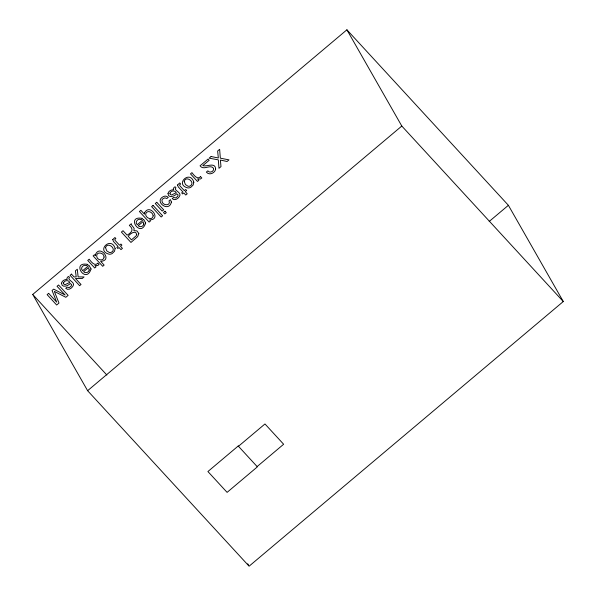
<?xml version="1.0" encoding="UTF-8"?>
<svg xmlns="http://www.w3.org/2000/svg" width="596" height="596" viewBox="0 0 596 596"><rect width="100%" height="100%" fill="white"/><g stroke="black" fill="none" stroke-linecap="round" stroke-linejoin="round"><path stroke-width="0.89" d="M32.72 294.461L346.902 29.8L508.388 205.3L563.28 301.539L249.098 566.2L87.612 390.7L32.72 294.461L106.863 375.04M87.612 390.7L401.801 126.047L346.902 29.8M489.197 221.466L508.388 205.3M238.46 446.292L264.967 423.965L283.636 444.251L257.129 466.579M401.801 126.047L563.28 301.539M247.713 563.771L248.636 565.388M63.481 282.891L63.817 284.15L64.994 284.702L69.784 282.385C68.488 279.673 64.413 280.276 63.481 282.891M169.934 193.216L170.27 194.475L171.447 195.026L176.237 192.709C174.941 190.005 170.866 190.608 169.934 193.216M115.132 248.472L114.506 251.266L112.219 253.501A4.716 4.224 -29.7 0 1 109.142 254.209C95.539 250.849 111.348 235.673 115.132 248.472M193.819 182.19L193.193 184.984L190.906 187.219A4.716 4.224 -29.7 0 1 187.829 187.926C174.226 184.566 190.035 169.398 193.819 182.19M95.382 254.872L95.367 255.721L94.473 254.753L93.125 255.885L102.706 266.3L104.129 265.101L100.664 261.339C113.508 260.668 99.457 243.608 95.382 254.872M104.084 257.032C103.935 261.45 97.379 260.497 96.738 256.63C95.792 251.244 104.084 252.279 104.084 257.032M138.816 233.535L137.654 236.649L130.956 242.445L121.405 232.067L123.022 230.704L127.119 235.152C132.044 232.328 134.063 229.348 129.339 225.377L131.329 223.709L131.604 225.012L134.13 228.313L133.884 230.607L136.953 230.92L138.816 233.535M61.559 283.16C61.544 288.315 68.197 285.976 70.261 283.502L71.669 284.612L71.177 286.095L69.263 287.6L67.087 287.153L65.716 288.308C68.398 291.131 72.854 287.704 73.569 284.702C74.053 281.677 66.566 279.621 69.501 277.393L68.637 276.447L67.512 277.17L66.841 278.563L67.236 279.479C64.867 279.278 62.044 280.679 61.559 283.16M168.012 193.491C167.998 198.639 174.658 196.308 176.714 193.827L178.122 194.944L177.63 196.427L175.716 197.932L173.54 197.485L172.169 198.632C174.851 201.455 179.307 198.036 180.022 195.034C180.506 192.001 173.019 189.945 175.954 187.718L175.09 186.779L173.965 187.502L173.302 188.895L173.689 189.804C171.328 189.602 168.504 191.003 168.012 193.491M105.544 247.69L106.759 250.864L109.344 252.495A2.615 2.339 -29.7 0 0 111.437 252.212C117.338 249.031 107.325 241.134 105.544 247.69M184.224 181.407L185.445 184.581L188.031 186.213A2.615 2.339 -29.7 0 0 190.124 185.937C196.024 182.749 186.012 174.851 184.224 181.407M91.046 268.96C85.966 285.156 70.507 260.884 87.955 264.453L86.517 265.667C83.567 263.827 79.611 268.207 82.621 270.733L89.005 265.354L91.046 268.96M145.662 222.956C140.581 239.152 125.115 214.88 142.571 218.449L141.133 219.663C138.175 217.823 134.227 222.204 137.229 224.729L143.614 219.35L145.662 222.956M112.771 239.577L113.449 241.462L118.06 246.468L116.883 247.467L117.837 248.502L119.014 247.511L120.958 249.62L122.441 248.376L120.496 246.26L121.889 245.09L120.928 244.055L119.543 245.224L114.998 240.285L114.819 239.495L115.847 238.527L114.924 237.521L112.771 239.577M177.563 184.998L178.249 186.883L182.853 191.89L181.676 192.88L182.629 193.924L183.814 192.925L185.758 195.041L187.233 193.797L185.289 191.681L186.682 190.511L185.728 189.468L184.335 190.645L179.791 185.706L179.612 184.916L180.64 183.948L179.716 182.942L177.563 184.998M171.387 202.029C168.929 213.495 152.68 200.547 164.25 196.285A3.926 3.509 -29.7 0 1 166.671 196.375L168.296 197.321L166.873 198.52L164.913 197.812L162.522 199.064A2.354 2.108 -29.7 0 0 162 200.792C161.963 205.776 171.208 206.328 169.033 200.867L170.456 199.667L171.387 202.029M153.179 215.834C152.561 221.198 144.701 217.86 145.759 213.584C147.406 209.531 153.023 212.288 153.179 215.834M144.634 212.712L144.433 214.173L140.88 210.306L139.412 211.535L149.119 222.085L150.542 220.893L149.618 219.887C161.903 219.812 149.887 202.968 144.634 212.712M215.67 169.011C215.111 173.093 209.174 175.82 206.358 172.095L207.848 170.843C209.658 173.578 214.329 171.462 213.577 168.37C210.381 163.803 203.616 170.948 200.062 165.807L208.056 159.072L209.166 160.272L202.804 165.628C206.797 167.111 215.201 161.754 215.67 169.011M89.244 270.003C88.811 272.506 85.347 273.653 83.589 271.709L88.424 267.634L89.244 270.003M143.859 223.999C143.427 226.495 139.963 227.65 138.205 225.705L143.04 221.63L143.859 223.999M136.722 234.63L136.111 235.86L131.463 239.875L128.2 236.321C129.682 234.005 135.97 229.348 136.722 234.63M97.819 263.223C94.742 266.799 90.942 261.465 89.199 259.193L87.731 260.43L94.697 267.999L96.083 266.829L94.883 265.518L97.669 265.548L99.055 264.564L97.819 263.223M200.576 176.662C197.492 180.238 193.693 174.911 191.949 172.639L190.489 173.876L197.447 181.445L198.84 180.268L197.634 178.964L200.427 178.994L201.813 178.003L200.576 176.662M48.663 293.336L47.121 294.64L56.672 305.018L58.989 303.066L54.348 291.399L65.828 297.307L68.123 295.37L58.572 284.992L57.037 286.289L65.12 295.013L53.662 289.135L52.061 290.483L56.68 302.127L48.663 293.336M71.475 274.123L70.067 275.307L79.618 285.685L81.026 284.501L75.483 278.474L82.196 278.526L84.066 276.946L78.128 276.924L77.294 269.228L75.424 270.8L76.213 276.902L74.09 276.961L71.475 274.123M153.068 205.389L151.607 206.626L161.158 217.004L162.619 215.767L153.068 205.389M156.755 202.29L155.265 203.541L162.194 211.073L163.684 209.822L156.755 202.29M211.103 156.51L209.151 158.156L218.322 159.87L218.97 168.303L220.989 166.604L220.386 160.063L227.069 161.486L228.998 159.862L220.334 158.178L219.641 149.313L217.629 151.011L218.337 157.992L211.103 156.51M164.98 211.222L163.49 212.481L164.816 213.919L166.306 212.668L164.98 211.222M238.206 446.017L207.915 471.533L227.091 492.37L257.383 466.854L238.206 446.017"/></g></svg>
